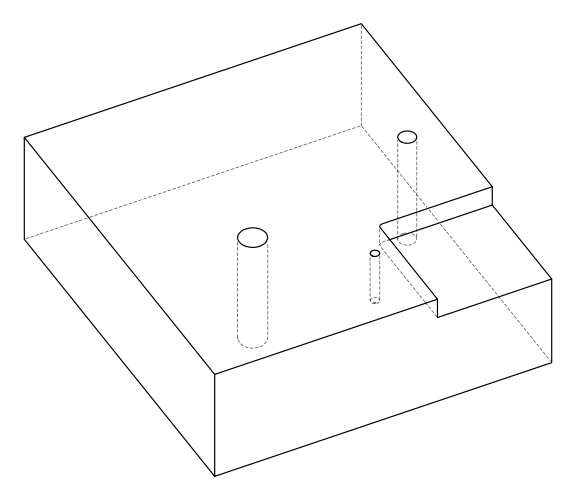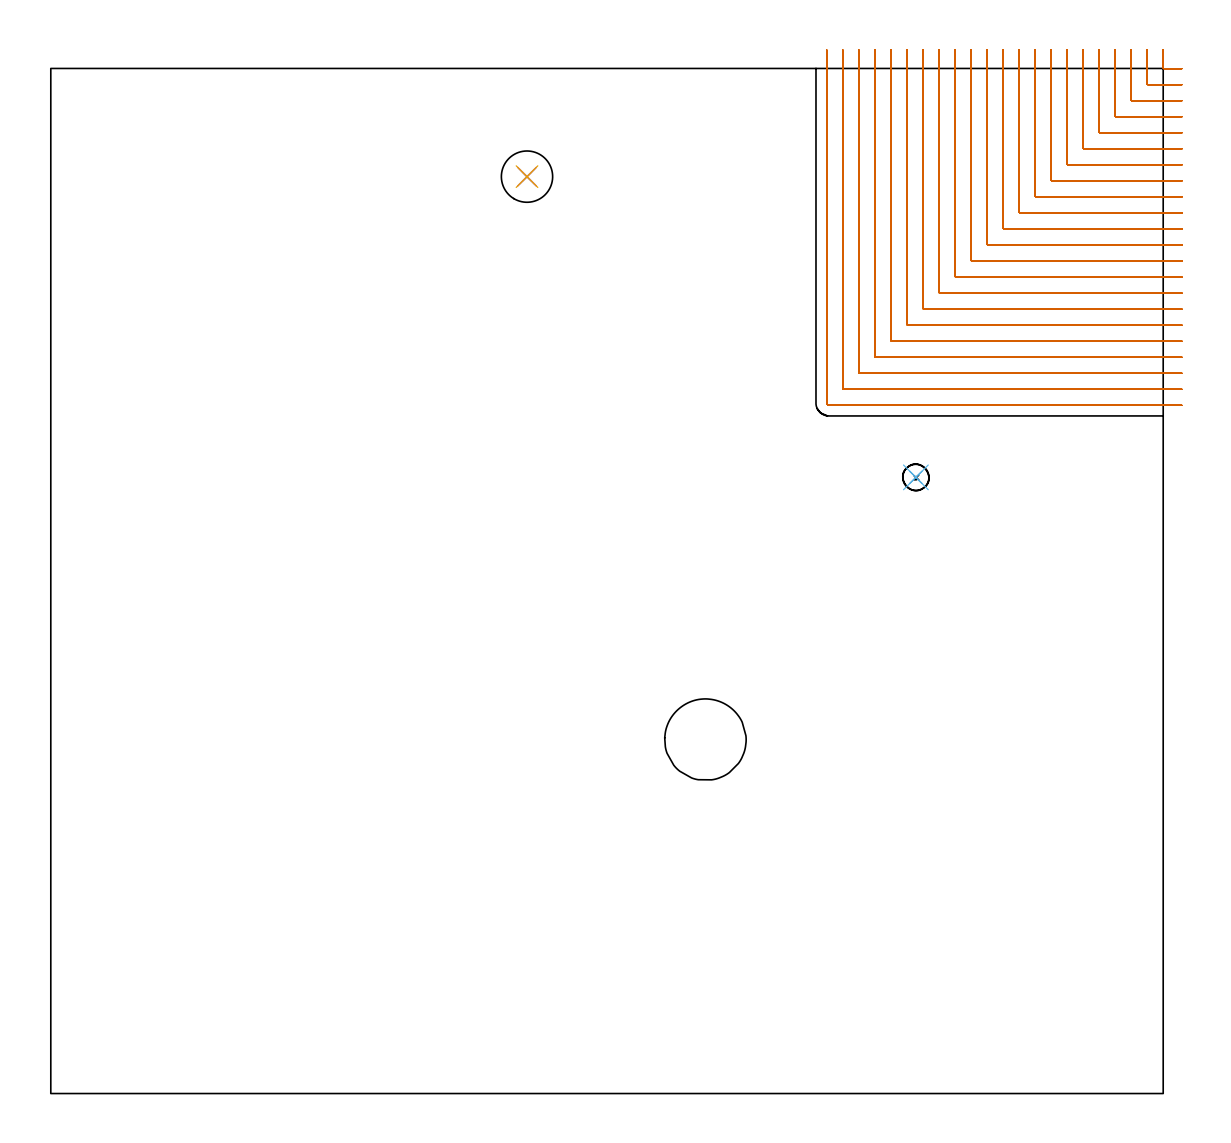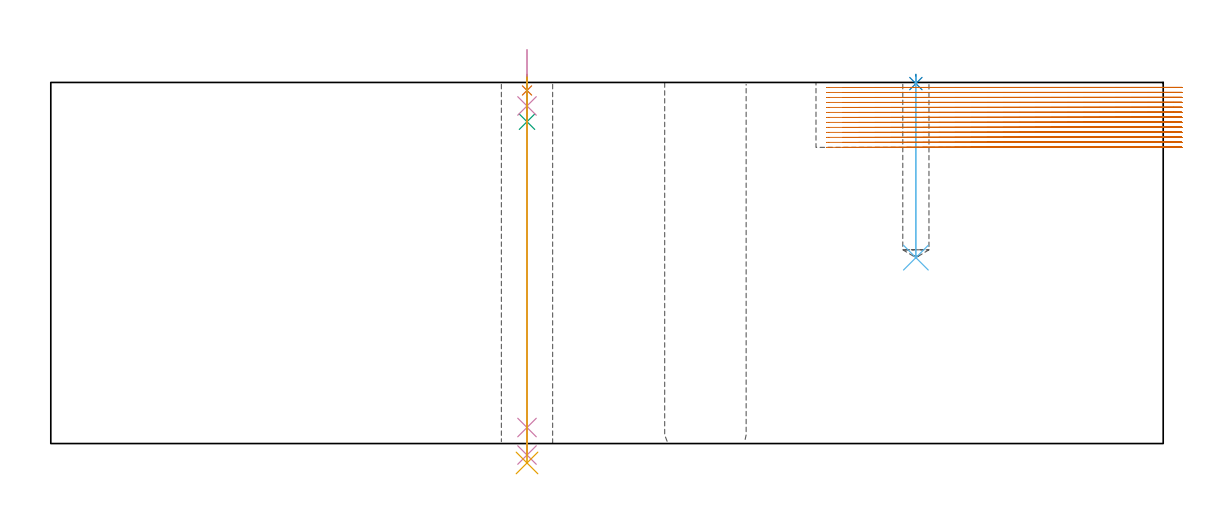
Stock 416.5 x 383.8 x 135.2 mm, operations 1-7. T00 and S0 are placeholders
(PLAN: 8 operations, 6 tool changes, 95.5 min)
(1 SPOT_DRILL | STEP1HOLE_1 | NXT0321_9005460120000 | 0.05 min | 183 mm3)
(2 SPOT_DRILL_1 | STEP1POCKET | NXT0321_9005460120000 | 0.03 min | 1 mm3)
(3 DRILL_BLIND_HOLE_INTO_CENTER | STEP1HOLE_1 | UGT0301_212 | 0.07 min | 815 mm3)
(4 GUN_DRILL_THROUGH_HOLE | STEP1HOLE_1 | UGT0307_009 | 0.73 min | 14240 mm3)
(5 DRILL_TO_ENLARGE_THROUGH_HOLE | STEP1HOLE_1 | UGT0301_259 | 0.58 min | 23847 mm3)
(6 DRILL_BLIND_HOLE_INTO_CENTER_1 | STEP1POCKET | UGT0301_212 | 0.27 min | 4773 mm3)
(7 MILL_CORNER_NOTCH_RECTANGULAR | CORNER_NOTCH_RECTANGULAR | NXT0201_009 | Follow Part, ap 2, ae 75% | 87.66 min | 410875 mm3)
(8 MILL_THROUGH_HOLE_FROM_SOLID_MATERIAL | STEP1HOLE | NXT0201_007 | Circular | 6.12 min | 98397 mm3)
(TOOL NXT0321_9005460120000 | NC Spot Drill, 142deg, 12mm, Carbide, Uncoated | D12 PA142 FL30 Z2)
(TOOL UGT0301_212 | Twist Drill 9.8 mm | D9.8 PA118 FL83 Z2)
(TOOL UGT0307_009 | Gun Drill 12 mm | D12 PA130 FL24 Z1)
(TOOL UGT0301_259 | Twist Drill 19.2 mm | D19.2 PA118 FL140 Z2)
(TOOL NXT0201_009 | ENDMILL 8mm [2P460-0800-NA 1630] | D8 FL26 Z6)
(TOOL NXT0201_007 | ENDMILL 25mm [R216.25-25050GCK54P 1620] | D25 R3 FL54 Z5)
(OP 1 SPOT_DRILL)
G17 G21 G94 G90
T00 M6
G54
G17 G0 G90 X178.3 Y343.3 S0 M3
G43 Z145.2 H0
G94 G81 G98 Z132.2 F250. R138.2
G80
M5
M2
(OP 2 SPOT_DRILL_1)
G17 G21 G94 G90
T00 M6
G54
G17 G0 G90 X323.9 Y230.7 S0 M3
G43 Z145.2 H0
G94 G81 G98 Z134.778 F250. R138.2
G80
M5
M2
(OP 3 DRILL_BLIND_HOLE_INTO_CENTER)
G17 G21 G94 G90
T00 M6
G54
G17 G0 G90 X178.3 Y343.3 S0 M3
G43 Z145.2 H0
G94 G81 G98 Z120.5 F250. R137.2
G80
M5
M2
(OP 4 GUN_DRILL_THROUGH_HOLE)
G17 G21 G94 G90
T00 M6
G54
G17 G0 G90 X178.3 Y343.3 M8
G43 Z147.44 H0
S716 M3
G94 G1 Z126.402 F125. M26
G4 X.084
Z6. F250.
G4 X.084
Z-4.298 F125.
G4 X.084
M5
M9
G0 Z147.44
M2
(OP 5 DRILL_TO_ENLARGE_THROUGH_HOLE)
G17 G21 G94 G90
T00 M6
G54
G17 G0 G90 X178.3 Y343.3 S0 M3
G43 Z145.2 H0
G94 G73 G98 Z-7.268 F250. Q17.809 R137.2
G80
M5
M2
(OP 6 DRILL_BLIND_HOLE_INTO_CENTER_1)
G17 G21 G94 G90
T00 M6
G54
G17 G0 G90 X323.9 Y230.7 S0 M3
G43 Z145.2 H0
G94 G81 G98 Z69.6 F250. R137.2
G80
M5
M2
(OP 7 MILL_CORNER_NOTCH_RECTANGULAR)
G17 G21 G94 G90
T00 M6
G54
G17 G0 G90 X416.5 Y390.8 S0 M3
G43 Z145.2 H1
Z133.331
G94 G1 Y387.8 F250.
Y384.092 F500.
G3 X416.892 Y383.7 R0.4
G1 X420.5
X423.5 F250.
G0 Z145.2
X410.5 Y390.8
Z133.331
G1 Y387.8
Y378.093 F500.
G3 X410.893 Y377.7 R0.4
G1 X420.5
X423.5 F250.
G0 Z145.2
X404.5 Y390.8
Z133.331
G1 Y387.8
Y372.093 F500.
G3 X404.893 Y371.7 R0.4
G1 X420.5
X423.5 F250.
G0 Z145.2
X398.5 Y390.8
Z133.331
G1 Y387.8
Y366.093 F500.
G3 X398.893 Y365.7 R0.4
G1 X420.5
X423.5 F250.
G0 Z145.2
X392.5 Y390.8
Z133.331
G1 Y387.8
Y360.093 F500.
G3 X392.893 Y359.7 R0.4
G1 X420.5
X423.5 F250.
G0 Z145.2
X386.5 Y390.8
Z133.331
G1 Y387.8
Y354.094 F500.
G3 X386.894 Y353.7 R0.4
G1 X420.5
X423.5 F250.
G0 Z145.2
X380.5 Y390.8
Z133.331
G1 Y387.8
Y348.094 F500.
G3 X380.894 Y347.7 R0.4
G1 X420.5
X423.5 F250.
G0 Z145.2
X374.5 Y390.8
Z133.331
G1 Y387.8
Y342.094 F500.
G3 X374.894 Y341.7 R0.4
G1 X420.5
X423.5 F250.
G0 Z145.2
X368.5 Y390.8
Z133.331
G1 Y387.8
Y336.094 F500.
G3 X368.894 Y335.7 R0.4
G1 X420.5
X423.5 F250.
G0 Z145.2
X362.5 Y390.8
Z133.331
G1 Y387.8
Y330.095 F500.
G3 X362.895 Y329.7 R0.4
G1 X420.5
X423.5 F250.
G0 Z145.2
X356.5 Y390.8
Z133.331
G1 Y387.8
Y324.095 F500.
G3 X356.895 Y323.7 R0.4
G1 X420.5
X423.5 F250.
G0 Z145.2
X350.5 Y390.8
Z133.331
G1 Y387.8
Y318.095 F500.
G3 X350.895 Y317.7 R0.4
G1 X420.5
X423.5 F250.
G0 Z145.2
X344.5 Y390.8
Z133.331
G1 Y387.8
Y312.095 F500.
G3 X344.895 Y311.7 R0.4
G1 X420.5
X423.5 F250.
G0 Z145.2
X338.5 Y390.8
Z133.331
G1 Y387.8
Y306.095 F500.
G3 X338.895 Y305.7 R0.4
G1 X420.5
X423.5 F250.
G0 Z145.2
X332.5 Y390.8
Z133.331
G1 Y387.8
Y300.096 F500.
G3 X332.896 Y299.7 R0.4
G1 X420.5
X423.5 F250.
G0 Z145.2
X326.5 Y390.8
Z133.331
G1 Y387.8
Y294.096 F500.
G3 X326.896 Y293.7 R0.4
G1 X420.5
X423.5 F250.
G0 Z145.2
X320.5 Y390.8
Z133.331
G1 Y387.8
Y288.096 F500.
G3 X320.896 Y287.7 R0.4
G1 X420.5
X423.5 F250.
G0 Z145.2
X314.5 Y390.8
Z133.331
G1 Y387.8
Y282.096 F500.
G3 X314.896 Y281.7 R0.4
G1 X420.5
X423.5 F250.
G0 Z145.2
X308.5 Y390.8
Z133.331
G1 Y387.8
Y276.097 F500.
G3 X308.897 Y275.7 R0.4
G1 X420.5
X423.5 F250.
G0 Z145.2
X302.5 Y390.8
Z133.331
G1 Y387.8
Y270.097 F500.
G3 X302.897 Y269.7 R0.4
G1 X420.5
X423.5 F250.
G0 Z145.2
X296.5 Y390.8
Z133.331
G1 Y387.8
Y264.097 F500.
G3 X296.897 Y263.7 R0.4
G1 X420.5
X423.5 F250.
G0 Z145.2
X290.5 Y390.8
Z133.331
G1 Y387.8
Y258.5 F500.
G3 X291.3 Y257.7 R0.8
G1 X420.5
X423.5 F250.
G0 Z145.2
X416.5 Y390.8
Z131.461
G1 Y387.8
Y384.092 F500.
G3 X416.892 Y383.7 R0.4
G1 X420.5
X423.5 F250.
G0 Z145.2
X410.5 Y390.8
Z131.461
G1 Y387.8
Y378.093 F500.
G3 X410.893 Y377.7 R0.4
G1 X420.5
X423.5 F250.
G0 Z145.2
X404.5 Y390.8
Z131.461
G1 Y387.8
Y372.093 F500.
G3 X404.893 Y371.7 R0.4
G1 X420.5
X423.5 F250.
G0 Z145.2
X398.5 Y390.8
Z131.461
G1 Y387.8
Y366.093 F500.
G3 X398.893 Y365.7 R0.4
G1 X420.5
X423.5 F250.
G0 Z145.2
X392.5 Y390.8
Z131.461
G1 Y387.8
Y360.093 F500.
G3 X392.893 Y359.7 R0.4
G1 X420.5
X423.5 F250.
G0 Z145.2
X386.5 Y390.8
Z131.461
G1 Y387.8
Y354.094 F500.
G3 X386.894 Y353.7 R0.4
G1 X420.5
X423.5 F250.
G0 Z145.2
X380.5 Y390.8
Z131.461
G1 Y387.8
Y348.094 F500.
G3 X380.894 Y347.7 R0.4
G1 X420.5
X423.5 F250.
G0 Z145.2
X374.5 Y390.8
Z131.461
G1 Y387.8
Y342.094 F500.
G3 X374.894 Y341.7 R0.4
G1 X420.5
X423.5 F250.
G0 Z145.2
X368.5 Y390.8
Z131.461
G1 Y387.8
Y336.094 F500.
G3 X368.894 Y335.7 R0.4
G1 X420.5
X423.5 F250.
G0 Z145.2
X362.5 Y390.8
Z131.461
G1 Y387.8
Y330.095 F500.
G3 X362.895 Y329.7 R0.4
G1 X420.5
X423.5 F250.
G0 Z145.2
X356.5 Y390.8
Z131.461
G1 Y387.8
Y324.095 F500.
G3 X356.895 Y323.7 R0.4
G1 X420.5
X423.5 F250.
G0 Z145.2
X350.5 Y390.8
Z131.461
G1 Y387.8
Y318.095 F500.
G3 X350.895 Y317.7 R0.4
G1 X420.5
X423.5 F250.
G0 Z145.2
X344.5 Y390.8
Z131.461
G1 Y387.8
Y312.095 F500.
G3 X344.895 Y311.7 R0.4
G1 X420.5
X423.5 F250.
G0 Z145.2
X338.5 Y390.8
Z131.461
G1 Y387.8
Y306.095 F500.
G3 X338.895 Y305.7 R0.4
G1 X420.5
X423.5 F250.
G0 Z145.2
X332.5 Y390.8
Z131.461
G1 Y387.8
Y300.096 F500.
G3 X332.896 Y299.7 R0.4
G1 X420.5
X423.5 F250.
G0 Z145.2
X326.5 Y390.8
Z131.461
G1 Y387.8
Y294.096 F500.
G3 X326.896 Y293.7 R0.4
G1 X420.5
X423.5 F250.
G0 Z145.2
X320.5 Y390.8
Z131.461
G1 Y387.8
Y288.096 F500.
G3 X320.896 Y287.7 R0.4
G1 X420.5
X423.5 F250.
G0 Z145.2
X314.5 Y390.8
Z131.461
G1 Y387.8
Y282.096 F500.
G3 X314.896 Y281.7 R0.4
G1 X420.5
X423.5 F250.
G0 Z145.2
X308.5 Y390.8
Z131.461
G1 Y387.8
Y276.097 F500.
G3 X308.897 Y275.7 R0.4
G1 X420.5
X423.5 F250.
G0 Z145.2
X302.5 Y390.8
Z131.461
G1 Y387.8
Y270.097 F500.
G3 X302.897 Y269.7 R0.4
G1 X420.5
X423.5 F250.
G0 Z145.2
X296.5 Y390.8
Z131.461
G1 Y387.8
Y264.097 F500.
G3 X296.897 Y263.7 R0.4
G1 X420.5
X423.5 F250.
G0 Z145.2
X290.5 Y390.8
Z131.461
G1 Y387.8
Y258.5 F500.
G3 X291.3 Y257.7 R0.8
G1 X420.5
X423.5 F250.
G0 Z145.2
X416.5 Y390.8
Z129.592
G1 Y387.8
Y384.092 F500.
G3 X416.892 Y383.7 R0.4
G1 X420.5
X423.5 F250.
G0 Z145.2
X410.5 Y390.8
Z129.592
G1 Y387.8
Y378.093 F500.
G3 X410.893 Y377.7 R0.4
G1 X420.5
X423.5 F250.
G0 Z145.2
X404.5 Y390.8
Z129.592
G1 Y387.8
Y372.093 F500.
G3 X404.893 Y371.7 R0.4
G1 X420.5
X423.5 F250.
G0 Z145.2
X398.5 Y390.8
Z129.592
G1 Y387.8
Y366.093 F500.
G3 X398.893 Y365.7 R0.4
G1 X420.5
X423.5 F250.
G0 Z145.2
X392.5 Y390.8
Z129.592
G1 Y387.8
Y360.093 F500.
G3 X392.893 Y359.7 R0.4
G1 X420.5
X423.5 F250.
G0 Z145.2
X386.5 Y390.8
Z129.592
G1 Y387.8
Y354.094 F500.
G3 X386.894 Y353.7 R0.4
G1 X420.5
X423.5 F250.
G0 Z145.2
X380.5 Y390.8
Z129.592
G1 Y387.8
Y348.094 F500.
G3 X380.894 Y347.7 R0.4
G1 X420.5
X423.5 F250.
G0 Z145.2
X374.5 Y390.8
Z129.592
G1 Y387.8
Y342.094 F500.
G3 X374.894 Y341.7 R0.4
G1 X420.5
X423.5 F250.
G0 Z145.2
X368.5 Y390.8
Z129.592
G1 Y387.8
Y336.094 F500.
G3 X368.894 Y335.7 R0.4
G1 X420.5
X423.5 F250.
G0 Z145.2
X362.5 Y390.8
Z129.592
G1 Y387.8
Y330.095 F500.
G3 X362.895 Y329.7 R0.4
G1 X420.5
X423.5 F250.
G0 Z145.2
X356.5 Y390.8
Z129.592
G1 Y387.8
Y324.095 F500.
G3 X356.895 Y323.7 R0.4
G1 X420.5
X423.5 F250.
G0 Z145.2
X350.5 Y390.8
Z129.592
G1 Y387.8
Y318.095 F500.
G3 X350.895 Y317.7 R0.4
G1 X420.5
X423.5 F250.
G0 Z145.2
X344.5 Y390.8
Z129.592
G1 Y387.8
Y312.095 F500.
G3 X344.895 Y311.7 R0.4
G1 X420.5
X423.5 F250.
G0 Z145.2
X338.5 Y390.8
Z129.592
G1 Y387.8
Y306.095 F500.
G3 X338.895 Y305.7 R0.4
G1 X420.5
X423.5 F250.
G0 Z145.2
X332.5 Y390.8
Z129.592
G1 Y387.8
Y300.096 F500.
G3 X332.896 Y299.7 R0.4
G1 X420.5
X423.5 F250.
G0 Z145.2
X326.5 Y390.8
Z129.592
G1 Y387.8
Y294.096 F500.
G3 X326.896 Y293.7 R0.4
G1 X420.5
X423.5 F250.
G0 Z145.2
X320.5 Y390.8
Z129.592
G1 Y387.8
Y288.096 F500.
G3 X320.896 Y287.7 R0.4
G1 X420.5
X423.5 F250.
G0 Z145.2
X314.5 Y390.8
Z129.592
G1 Y387.8
Y282.096 F500.
G3 X314.896 Y281.7 R0.4
G1 X420.5
X423.5 F250.
G0 Z145.2
X308.5 Y390.8
Z129.592
G1 Y387.8
Y276.097 F500.
G3 X308.897 Y275.7 R0.4
G1 X420.5
X423.5 F250.
G0 Z145.2
X302.5 Y390.8
Z129.592
G1 Y387.8
Y270.097 F500.
G3 X302.897 Y269.7 R0.4
G1 X420.5
X423.5 F250.
G0 Z145.2
X296.5 Y390.8
Z129.592
G1 Y387.8
Y264.097 F500.
G3 X296.897 Y263.7 R0.4
G1 X420.5
X423.5 F250.
G0 Z145.2
X290.5 Y390.8
Z129.592
G1 Y387.8
Y258.5 F500.
G3 X291.3 Y257.7 R0.8
G1 X420.5
X423.5 F250.
G0 Z145.2
X416.5 Y390.8
Z127.723
G1 Y387.8
Y384.092 F500.
G3 X416.892 Y383.7 R0.4
G1 X420.5
X423.5 F250.
G0 Z145.2
X410.5 Y390.8
Z127.723
G1 Y387.8
Y378.093 F500.
G3 X410.893 Y377.7 R0.4
G1 X420.5
X423.5 F250.
G0 Z145.2
X404.5 Y390.8
Z127.723
G1 Y387.8
Y372.093 F500.
G3 X404.893 Y371.7 R0.4
G1 X420.5
X423.5 F250.
G0 Z145.2
X398.5 Y390.8
Z127.723
G1 Y387.8
Y366.093 F500.
G3 X398.893 Y365.7 R0.4
G1 X420.5
X423.5 F250.
G0 Z145.2
X392.5 Y390.8
Z127.723
G1 Y387.8
Y360.093 F500.
G3 X392.893 Y359.7 R0.4
G1 X420.5
X423.5 F250.
G0 Z145.2
X386.5 Y390.8
Z127.723
G1 Y387.8
Y354.094 F500.
G3 X386.894 Y353.7 R0.4
G1 X420.5
X423.5 F250.
G0 Z145.2
X380.5 Y390.8
Z127.723
G1 Y387.8
Y348.094 F500.
G3 X380.894 Y347.7 R0.4
G1 X420.5
X423.5 F250.
G0 Z145.2
X374.5 Y390.8
Z127.723
G1 Y387.8
Y342.094 F500.
G3 X374.894 Y341.7 R0.4
G1 X420.5
X423.5 F250.
G0 Z145.2
X368.5 Y390.8
Z127.723
G1 Y387.8
Y336.094 F500.
G3 X368.894 Y335.7 R0.4
G1 X420.5
X423.5 F250.
G0 Z145.2
X362.5 Y390.8
Z127.723
G1 Y387.8
Y330.095 F500.
G3 X362.895 Y329.7 R0.4
G1 X420.5
X423.5 F250.
G0 Z145.2
X356.5 Y390.8
Z127.723
G1 Y387.8
Y324.095 F500.
G3 X356.895 Y323.7 R0.4
G1 X420.5
X423.5 F250.
G0 Z145.2
X350.5 Y390.8
Z127.723
G1 Y387.8
Y318.095 F500.
G3 X350.895 Y317.7 R0.4
G1 X420.5
X423.5 F250.
G0 Z145.2
X344.5 Y390.8
Z127.723
G1 Y387.8
Y312.095 F500.
G3 X344.895 Y311.7 R0.4
G1 X420.5
X423.5 F250.
G0 Z145.2
X338.5 Y390.8
Z127.723
G1 Y387.8
Y306.095 F500.
G3 X338.895 Y305.7 R0.4
G1 X420.5
X423.5 F250.
G0 Z145.2
X332.5 Y390.8
Z127.723
G1 Y387.8
Y300.096 F500.
G3 X332.896 Y299.7 R0.4
G1 X420.5
X423.5 F250.
G0 Z145.2
X326.5 Y390.8
Z127.723
G1 Y387.8
Y294.096 F500.
G3 X326.896 Y293.7 R0.4
G1 X420.5
X423.5 F250.
G0 Z145.2
X320.5 Y390.8
Z127.723
G1 Y387.8
Y288.096 F500.
G3 X320.896 Y287.7 R0.4
G1 X420.5
X423.5 F250.
G0 Z145.2
X314.5 Y390.8
Z127.723
G1 Y387.8
Y282.096 F500.
G3 X314.896 Y281.7 R0.4
G1 X420.5
X423.5 F250.
G0 Z145.2
X308.5 Y390.8
Z127.723
G1 Y387.8
Y276.097 F500.
G3 X308.897 Y275.7 R0.4
G1 X420.5
X423.5 F250.
G0 Z145.2
X302.5 Y390.8
Z127.723
G1 Y387.8
Y270.097 F500.
G3 X302.897 Y269.7 R0.4
G1 X420.5
X423.5 F250.
G0 Z145.2
X296.5 Y390.8
Z127.723
G1 Y387.8
Y264.097 F500.
G3 X296.897 Y263.7 R0.4
G1 X420.5
X423.5 F250.
G0 Z145.2
X290.5 Y390.8
Z127.723
G1 Y387.8
Y258.5 F500.
G3 X291.3 Y257.7 R0.8
G1 X420.5
X423.5 F250.
G0 Z145.2
X416.5 Y390.8
Z125.854
G1 Y387.8
Y384.092 F500.
G3 X416.892 Y383.7 R0.4
G1 X420.5
X423.5 F250.
G0 Z145.2
X410.5 Y390.8
Z125.854
G1 Y387.8
Y378.093 F500.
G3 X410.893 Y377.7 R0.4
G1 X420.5
X423.5 F250.
G0 Z145.2
X404.5 Y390.8
Z125.854
G1 Y387.8
Y372.093 F500.
G3 X404.893 Y371.7 R0.4
G1 X420.5
X423.5 F250.
G0 Z145.2
X398.5 Y390.8
Z125.854
G1 Y387.8
Y366.093 F500.
G3 X398.893 Y365.7 R0.4
G1 X420.5
X423.5 F250.
G0 Z145.2
X392.5 Y390.8
Z125.854
G1 Y387.8
Y360.093 F500.
G3 X392.893 Y359.7 R0.4
G1 X420.5
X423.5 F250.
G0 Z145.2
X386.5 Y390.8
Z125.854
G1 Y387.8
Y354.094 F500.
G3 X386.894 Y353.7 R0.4
G1 X420.5
X423.5 F250.
G0 Z145.2
X380.5 Y390.8
Z125.854
G1 Y387.8
Y348.094 F500.
G3 X380.894 Y347.7 R0.4
G1 X420.5
X423.5 F250.
G0 Z145.2
X374.5 Y390.8
Z125.854
G1 Y387.8
Y342.094 F500.
G3 X374.894 Y341.7 R0.4
G1 X420.5
X423.5 F250.
G0 Z145.2
X368.5 Y390.8
Z125.854
G1 Y387.8
Y336.094 F500.
G3 X368.894 Y335.7 R0.4
G1 X420.5
X423.5 F250.
G0 Z145.2
X362.5 Y390.8
Z125.854
G1 Y387.8
Y330.095 F500.
G3 X362.895 Y329.7 R0.4
G1 X420.5
X423.5 F250.
G0 Z145.2
X356.5 Y390.8
Z125.854
G1 Y387.8
Y324.095 F500.
G3 X356.895 Y323.7 R0.4
G1 X420.5
X423.5 F250.
G0 Z145.2
X350.5 Y390.8
Z125.854
G1 Y387.8
Y318.095 F500.
G3 X350.895 Y317.7 R0.4
G1 X420.5
X423.5 F250.
G0 Z145.2
X344.5 Y390.8
Z125.854
G1 Y387.8
Y312.095 F500.
G3 X344.895 Y311.7 R0.4
G1 X420.5
X423.5 F250.
G0 Z145.2
X338.5 Y390.8
Z125.854
G1 Y387.8
Y306.095 F500.
G3 X338.895 Y305.7 R0.4
G1 X420.5
X423.5 F250.
G0 Z145.2
X332.5 Y390.8
Z125.854
G1 Y387.8
Y300.096 F500.
G3 X332.896 Y299.7 R0.4
G1 X420.5
X423.5 F250.
G0 Z145.2
X326.5 Y390.8
Z125.854
G1 Y387.8
Y294.096 F500.
G3 X326.896 Y293.7 R0.4
G1 X420.5
X423.5 F250.
G0 Z145.2
X320.5 Y390.8
Z125.854
G1 Y387.8
Y288.096 F500.
G3 X320.896 Y287.7 R0.4
G1 X420.5
X423.5 F250.
G0 Z145.2
X314.5 Y390.8
Z125.854
G1 Y387.8
Y282.096 F500.
G3 X314.896 Y281.7 R0.4
G1 X420.5
X423.5 F250.
G0 Z145.2
X308.5 Y390.8
Z125.854
G1 Y387.8
Y276.097 F500.
G3 X308.897 Y275.7 R0.4
G1 X420.5
X423.5 F250.
G0 Z145.2
X302.5 Y390.8
Z125.854
G1 Y387.8
Y270.097 F500.
G3 X302.897 Y269.7 R0.4
G1 X420.5
X423.5 F250.
G0 Z145.2
X296.5 Y390.8
Z125.854
G1 Y387.8
Y264.097 F500.
G3 X296.897 Y263.7 R0.4
G1 X420.5
X423.5 F250.
G0 Z145.2
X290.5 Y390.8
Z125.854
G1 Y387.8
Y258.5 F500.
G3 X291.3 Y257.7 R0.8
G1 X420.5
X423.5 F250.
G0 Z145.2
X416.5 Y390.8
Z123.985
G1 Y387.8
Y384.092 F500.
G3 X416.892 Y383.7 R0.4
G1 X420.5
X423.5 F250.
G0 Z145.2
X410.5 Y390.8
Z123.985
G1 Y387.8
Y378.093 F500.
G3 X410.893 Y377.7 R0.4
G1 X420.5
X423.5 F250.
G0 Z145.2
X404.5 Y390.8
Z123.985
G1 Y387.8
Y372.093 F500.
G3 X404.893 Y371.7 R0.4
G1 X420.5
X423.5 F250.
G0 Z145.2
X398.5 Y390.8
Z123.985
G1 Y387.8
Y366.093 F500.
G3 X398.893 Y365.7 R0.4
G1 X420.5
X423.5 F250.
G0 Z145.2
X392.5 Y390.8
Z123.985
G1 Y387.8
Y360.093 F500.
G3 X392.893 Y359.7 R0.4
G1 X420.5
X423.5 F250.
G0 Z145.2
X386.5 Y390.8
Z123.985
G1 Y387.8
Y354.094 F500.
G3 X386.894 Y353.7 R0.4
G1 X420.5
X423.5 F250.
G0 Z145.2
X380.5 Y390.8
Z123.985
G1 Y387.8
Y348.094 F500.
G3 X380.894 Y347.7 R0.4
G1 X420.5
X423.5 F250.
G0 Z145.2
X374.5 Y390.8
Z123.985
G1 Y387.8
Y342.094 F500.
G3 X374.894 Y341.7 R0.4
G1 X420.5
X423.5 F250.
G0 Z145.2
X368.5 Y390.8
Z123.985
G1 Y387.8
Y336.094 F500.
G3 X368.894 Y335.7 R0.4
G1 X420.5
X423.5 F250.
G0 Z145.2
X362.5 Y390.8
Z123.985
G1 Y387.8
Y330.095 F500.
G3 X362.895 Y329.7 R0.4
G1 X420.5
X423.5 F250.
G0 Z145.2
X356.5 Y390.8
Z123.985
G1 Y387.8
Y324.095 F500.
G3 X356.895 Y323.7 R0.4
G1 X420.5
X423.5 F250.
G0 Z145.2
X350.5 Y390.8
Z123.985
G1 Y387.8
Y318.095 F500.
G3 X350.895 Y317.7 R0.4
G1 X420.5
X423.5 F250.
G0 Z145.2
X344.5 Y390.8
Z123.985
G1 Y387.8
Y312.095 F500.
G3 X344.895 Y311.7 R0.4
G1 X420.5
X423.5 F250.
G0 Z145.2
X338.5 Y390.8
Z123.985
G1 Y387.8
Y306.095 F500.
G3 X338.895 Y305.7 R0.4
G1 X420.5
X423.5 F250.
G0 Z145.2
X332.5 Y390.8
Z123.985
G1 Y387.8
Y300.096 F500.
G3 X332.896 Y299.7 R0.4
G1 X420.5
X423.5 F250.
G0 Z145.2
X326.5 Y390.8
Z123.985
G1 Y387.8
Y294.096 F500.
G3 X326.896 Y293.7 R0.4
G1 X420.5
X423.5 F250.
G0 Z145.2
X320.5 Y390.8
Z123.985
G1 Y387.8
Y288.096 F500.
G3 X320.896 Y287.7 R0.4
G1 X420.5
X423.5 F250.
G0 Z145.2
X314.5 Y390.8
Z123.985
G1 Y387.8
Y282.096 F500.
G3 X314.896 Y281.7 R0.4
G1 X420.5
X423.5 F250.
G0 Z145.2
X308.5 Y390.8
Z123.985
G1 Y387.8
Y276.097 F500.
G3 X308.897 Y275.7 R0.4
G1 X420.5
X423.5 F250.
G0 Z145.2
X302.5 Y390.8
Z123.985
G1 Y387.8
Y270.097 F500.
G3 X302.897 Y269.7 R0.4
G1 X420.5
X423.5 F250.
G0 Z145.2
X296.5 Y390.8
Z123.985
G1 Y387.8
Y264.097 F500.
G3 X296.897 Y263.7 R0.4
G1 X420.5
X423.5 F250.
G0 Z145.2
X290.5 Y390.8
Z123.985
G1 Y387.8
Y258.5 F500.
G3 X291.3 Y257.7 R0.8
G1 X420.5
X423.5 F250.
G0 Z145.2
X416.5 Y390.8
Z122.115
G1 Y387.8
Y384.092 F500.
G3 X416.892 Y383.7 R0.4
G1 X420.5
X423.5 F250.
G0 Z145.2
X410.5 Y390.8
Z122.115
G1 Y387.8
Y378.093 F500.
G3 X410.893 Y377.7 R0.4
G1 X420.5
X423.5 F250.
G0 Z145.2
X404.5 Y390.8
Z122.115
G1 Y387.8
Y372.093 F500.
G3 X404.893 Y371.7 R0.4
G1 X420.5
X423.5 F250.
G0 Z145.2
X398.5 Y390.8
Z122.115
G1 Y387.8
Y366.093 F500.
G3 X398.893 Y365.7 R0.4
G1 X420.5
X423.5 F250.
G0 Z145.2
X392.5 Y390.8
Z122.115
G1 Y387.8
Y360.093 F500.
G3 X392.893 Y359.7 R0.4
G1 X420.5
X423.5 F250.
G0 Z145.2
X386.5 Y390.8
Z122.115
G1 Y387.8
Y354.094 F500.
G3 X386.894 Y353.7 R0.4
G1 X420.5
X423.5 F250.
G0 Z145.2
X380.5 Y390.8
Z122.115
G1 Y387.8
Y348.094 F500.
G3 X380.894 Y347.7 R0.4
G1 X420.5
X423.5 F250.
G0 Z145.2
X374.5 Y390.8
Z122.115
G1 Y387.8
Y342.094 F500.
G3 X374.894 Y341.7 R0.4
G1 X420.5
X423.5 F250.
G0 Z145.2
X368.5 Y390.8
Z122.115
G1 Y387.8
Y336.094 F500.
G3 X368.894 Y335.7 R0.4
G1 X420.5
X423.5 F250.
G0 Z145.2
X362.5 Y390.8
Z122.115
G1 Y387.8
Y330.095 F500.
G3 X362.895 Y329.7 R0.4
G1 X420.5
X423.5 F250.
G0 Z145.2
X356.5 Y390.8
Z122.115
G1 Y387.8
Y324.095 F500.
G3 X356.895 Y323.7 R0.4
G1 X420.5
X423.5 F250.
G0 Z145.2
X350.5 Y390.8
Z122.115
G1 Y387.8
Y318.095 F500.
G3 X350.895 Y317.7 R0.4
G1 X420.5
X423.5 F250.
G0 Z145.2
X344.5 Y390.8
Z122.115
G1 Y387.8
Y312.095 F500.
G3 X344.895 Y311.7 R0.4
G1 X420.5
X423.5 F250.
G0 Z145.2
X338.5 Y390.8
Z122.115
G1 Y387.8
Y306.095 F500.
G3 X338.895 Y305.7 R0.4
G1 X420.5
X423.5 F250.
G0 Z145.2
X332.5 Y390.8
Z122.115
G1 Y387.8
Y300.096 F500.
G3 X332.896 Y299.7 R0.4
G1 X420.5
X423.5 F250.
G0 Z145.2
X326.5 Y390.8
Z122.115
G1 Y387.8
Y294.096 F500.
G3 X326.896 Y293.7 R0.4
G1 X420.5
X423.5 F250.
G0 Z145.2
X320.5 Y390.8
Z122.115
G1 Y387.8
Y288.096 F500.
G3 X320.896 Y287.7 R0.4
G1 X420.5
X423.5 F250.
G0 Z145.2
X314.5 Y390.8
Z122.115
G1 Y387.8
Y282.096 F500.
G3 X314.896 Y281.7 R0.4
G1 X420.5
X423.5 F250.
G0 Z145.2
X308.5 Y390.8
Z122.115
G1 Y387.8
Y276.097 F500.
G3 X308.897 Y275.7 R0.4
G1 X420.5
X423.5 F250.
G0 Z145.2
X302.5 Y390.8
Z122.115
G1 Y387.8
Y270.097 F500.
G3 X302.897 Y269.7 R0.4
G1 X420.5
X423.5 F250.
G0 Z145.2
X296.5 Y390.8
Z122.115
G1 Y387.8
Y264.097 F500.
G3 X296.897 Y263.7 R0.4
G1 X420.5
X423.5 F250.
G0 Z145.2
X290.5 Y390.8
Z122.115
G1 Y387.8
Y258.5 F500.
G3 X291.3 Y257.7 R0.8
G1 X420.5
X423.5 F250.
G0 Z145.2
X416.5 Y390.8
Z120.246
G1 Y387.8
Y384.092 F500.
G3 X416.892 Y383.7 R0.4
G1 X420.5
X423.5 F250.
G0 Z145.2
X410.5 Y390.8
Z120.246
G1 Y387.8
Y378.093 F500.
G3 X410.893 Y377.7 R0.4
G1 X420.5
X423.5 F250.
G0 Z145.2
X404.5 Y390.8
Z120.246
G1 Y387.8
Y372.093 F500.
G3 X404.893 Y371.7 R0.4
G1 X420.5
X423.5 F250.
G0 Z145.2
X398.5 Y390.8
Z120.246
G1 Y387.8
Y366.093 F500.
G3 X398.893 Y365.7 R0.4
G1 X420.5
X423.5 F250.
G0 Z145.2
X392.5 Y390.8
Z120.246
G1 Y387.8
Y360.093 F500.
G3 X392.893 Y359.7 R0.4
G1 X420.5
X423.5 F250.
G0 Z145.2
X386.5 Y390.8
Z120.246
G1 Y387.8
Y354.094 F500.
G3 X386.894 Y353.7 R0.4
G1 X420.5
X423.5 F250.
G0 Z145.2
X380.5 Y390.8
Z120.246
G1 Y387.8
Y348.094 F500.
G3 X380.894 Y347.7 R0.4
G1 X420.5
X423.5 F250.
G0 Z145.2
X374.5 Y390.8
Z120.246
G1 Y387.8
Y342.094 F500.
G3 X374.894 Y341.7 R0.4
G1 X420.5
X423.5 F250.
G0 Z145.2
X368.5 Y390.8
Z120.246
G1 Y387.8
Y336.094 F500.
G3 X368.894 Y335.7 R0.4
G1 X420.5
X423.5 F250.
G0 Z145.2
X362.5 Y390.8
Z120.246
G1 Y387.8
Y330.095 F500.
G3 X362.895 Y329.7 R0.4
G1 X420.5
X423.5 F250.
G0 Z145.2
X356.5 Y390.8
Z120.246
G1 Y387.8
Y324.095 F500.
G3 X356.895 Y323.7 R0.4
G1 X420.5
X423.5 F250.
G0 Z145.2
X350.5 Y390.8
Z120.246
G1 Y387.8
Y318.095 F500.
G3 X350.895 Y317.7 R0.4
G1 X420.5
X423.5 F250.
G0 Z145.2
X344.5 Y390.8
Z120.246
G1 Y387.8
Y312.095 F500.
G3 X344.895 Y311.7 R0.4
G1 X420.5
X423.5 F250.
G0 Z145.2
X338.5 Y390.8
Z120.246
G1 Y387.8
Y306.095 F500.
G3 X338.895 Y305.7 R0.4
G1 X420.5
X423.5 F250.
G0 Z145.2
X332.5 Y390.8
Z120.246
G1 Y387.8
Y300.096 F500.
G3 X332.896 Y299.7 R0.4
G1 X420.5
X423.5 F250.
G0 Z145.2
X326.5 Y390.8
Z120.246
G1 Y387.8
Y294.096 F500.
G3 X326.896 Y293.7 R0.4
G1 X420.5
X423.5 F250.
G0 Z145.2
X320.5 Y390.8
Z120.246
G1 Y387.8
Y288.096 F500.
G3 X320.896 Y287.7 R0.4
G1 X420.5
X423.5 F250.
G0 Z145.2
X314.5 Y390.8
Z120.246
G1 Y387.8
Y282.096 F500.
G3 X314.896 Y281.7 R0.4
G1 X420.5
X423.5 F250.
G0 Z145.2
X308.5 Y390.8
Z120.246
G1 Y387.8
Y276.097 F500.
G3 X308.897 Y275.7 R0.4
G1 X420.5
X423.5 F250.
G0 Z145.2
X302.5 Y390.8
Z120.246
G1 Y387.8
Y270.097 F500.
G3 X302.897 Y269.7 R0.4
G1 X420.5
X423.5 F250.
G0 Z145.2
X296.5 Y390.8
Z120.246
G1 Y387.8
Y264.097 F500.
G3 X296.897 Y263.7 R0.4
G1 X420.5
X423.5 F250.
G0 Z145.2
X290.5 Y390.8
Z120.246
G1 Y387.8
Y258.5 F500.
G3 X291.3 Y257.7 R0.8
G1 X420.5
X423.5 F250.
G0 Z145.2
X416.5 Y390.8
Z118.377
G1 Y387.8
Y384.092 F500.
G3 X416.892 Y383.7 R0.4
G1 X420.5
X423.5 F250.
G0 Z145.2
X410.5 Y390.8
Z118.377
G1 Y387.8
Y378.093 F500.
G3 X410.893 Y377.7 R0.4
G1 X420.5
X423.5 F250.
G0 Z145.2
X404.5 Y390.8
Z118.377
G1 Y387.8
Y372.093 F500.
G3 X404.893 Y371.7 R0.4
G1 X420.5
X423.5 F250.
G0 Z145.2
X398.5 Y390.8
Z118.377
G1 Y387.8
Y366.093 F500.
G3 X398.893 Y365.7 R0.4
G1 X420.5
X423.5 F250.
G0 Z145.2
X392.5 Y390.8
Z118.377
G1 Y387.8
Y360.093 F500.
G3 X392.893 Y359.7 R0.4
G1 X420.5
X423.5 F250.
G0 Z145.2
X386.5 Y390.8
Z118.377
G1 Y387.8
Y354.094 F500.
G3 X386.894 Y353.7 R0.4
G1 X420.5
X423.5 F250.
G0 Z145.2
X380.5 Y390.8
Z118.377
G1 Y387.8
Y348.094 F500.
G3 X380.894 Y347.7 R0.4
G1 X420.5
X423.5 F250.
G0 Z145.2
X374.5 Y390.8
Z118.377
G1 Y387.8
Y342.094 F500.
G3 X374.894 Y341.7 R0.4
G1 X420.5
X423.5 F250.
G0 Z145.2
X368.5 Y390.8
Z118.377
G1 Y387.8
Y336.094 F500.
G3 X368.894 Y335.7 R0.4
G1 X420.5
X423.5 F250.
G0 Z145.2
X362.5 Y390.8
Z118.377
G1 Y387.8
Y330.095 F500.
G3 X362.895 Y329.7 R0.4
G1 X420.5
X423.5 F250.
G0 Z145.2
X356.5 Y390.8
Z118.377
G1 Y387.8
Y324.095 F500.
G3 X356.895 Y323.7 R0.4
G1 X420.5
X423.5 F250.
G0 Z145.2
X350.5 Y390.8
Z118.377
G1 Y387.8
Y318.095 F500.
G3 X350.895 Y317.7 R0.4
G1 X420.5
X423.5 F250.
G0 Z145.2
X344.5 Y390.8
Z118.377
G1 Y387.8
Y312.095 F500.
G3 X344.895 Y311.7 R0.4
G1 X420.5
X423.5 F250.
G0 Z145.2
X338.5 Y390.8
Z118.377
G1 Y387.8
Y306.095 F500.
G3 X338.895 Y305.7 R0.4
G1 X420.5
X423.5 F250.
G0 Z145.2
X332.5 Y390.8
Z118.377
G1 Y387.8
Y300.096 F500.
G3 X332.896 Y299.7 R0.4
G1 X420.5
X423.5 F250.
G0 Z145.2
X326.5 Y390.8
Z118.377
G1 Y387.8
Y294.096 F500.
G3 X326.896 Y293.7 R0.4
G1 X420.5
X423.5 F250.
G0 Z145.2
X320.5 Y390.8
Z118.377
G1 Y387.8
Y288.096 F500.
G3 X320.896 Y287.7 R0.4
G1 X420.5
X423.5 F250.
G0 Z145.2
X314.5 Y390.8
Z118.377
G1 Y387.8
Y282.096 F500.
G3 X314.896 Y281.7 R0.4
G1 X420.5
X423.5 F250.
G0 Z145.2
X308.5 Y390.8
Z118.377
G1 Y387.8
Y276.097 F500.
G3 X308.897 Y275.7 R0.4
G1 X420.5
X423.5 F250.
G0 Z145.2
X302.5 Y390.8
Z118.377
G1 Y387.8
Y270.097 F500.
G3 X302.897 Y269.7 R0.4
G1 X420.5
X423.5 F250.
G0 Z145.2
X296.5 Y390.8
Z118.377
G1 Y387.8
Y264.097 F500.
G3 X296.897 Y263.7 R0.4
G1 X420.5
X423.5 F250.
G0 Z145.2
X290.5 Y390.8
Z118.377
G1 Y387.8
Y258.5 F500.
G3 X291.3 Y257.7 R0.8
G1 X420.5
X423.5 F250.
G0 Z145.2
X416.5 Y390.8
Z116.508
G1 Y387.8
Y384.092 F500.
G3 X416.892 Y383.7 R0.4
G1 X420.5
X423.5 F250.
G0 Z145.2
X410.5 Y390.8
Z116.508
G1 Y387.8
Y378.093 F500.
G3 X410.893 Y377.7 R0.4
G1 X420.5
X423.5 F250.
G0 Z145.2
X404.5 Y390.8
Z116.508
G1 Y387.8
Y372.093 F500.
G3 X404.893 Y371.7 R0.4
G1 X420.5
X423.5 F250.
G0 Z145.2
X398.5 Y390.8
Z116.508
G1 Y387.8
Y366.093 F500.
G3 X398.893 Y365.7 R0.4
G1 X420.5
X423.5 F250.
G0 Z145.2
X392.5 Y390.8
Z116.508
G1 Y387.8
Y360.093 F500.
G3 X392.893 Y359.7 R0.4
G1 X420.5
X423.5 F250.
G0 Z145.2
X386.5 Y390.8
Z116.508
G1 Y387.8
Y354.094 F500.
G3 X386.894 Y353.7 R0.4
G1 X420.5
X423.5 F250.
G0 Z145.2
X380.5 Y390.8
Z116.508
G1 Y387.8
Y348.094 F500.
G3 X380.894 Y347.7 R0.4
G1 X420.5
X423.5 F250.
G0 Z145.2
X374.5 Y390.8
Z116.508
G1 Y387.8
Y342.094 F500.
G3 X374.894 Y341.7 R0.4
G1 X420.5
X423.5 F250.
G0 Z145.2
X368.5 Y390.8
Z116.508
G1 Y387.8
Y336.094 F500.
G3 X368.894 Y335.7 R0.4
G1 X420.5
X423.5 F250.
G0 Z145.2
X362.5 Y390.8
Z116.508
G1 Y387.8
Y330.095 F500.
G3 X362.895 Y329.7 R0.4
G1 X420.5
X423.5 F250.
G0 Z145.2
X356.5 Y390.8
Z116.508
G1 Y387.8
Y324.095 F500.
G3 X356.895 Y323.7 R0.4
G1 X420.5
X423.5 F250.
G0 Z145.2
X350.5 Y390.8
Z116.508
G1 Y387.8
Y318.095 F500.
G3 X350.895 Y317.7 R0.4
G1 X420.5
X423.5 F250.
G0 Z145.2
X344.5 Y390.8
Z116.508
G1 Y387.8
Y312.095 F500.
G3 X344.895 Y311.7 R0.4
G1 X420.5
X423.5 F250.
G0 Z145.2
X338.5 Y390.8
Z116.508
G1 Y387.8
Y306.095 F500.
G3 X338.895 Y305.7 R0.4
G1 X420.5
X423.5 F250.
G0 Z145.2
X332.5 Y390.8
Z116.508
G1 Y387.8
Y300.096 F500.
G3 X332.896 Y299.7 R0.4
G1 X420.5
X423.5 F250.
G0 Z145.2
X326.5 Y390.8
Z116.508
G1 Y387.8
Y294.096 F500.
G3 X326.896 Y293.7 R0.4
G1 X420.5
X423.5 F250.
G0 Z145.2
X320.5 Y390.8
Z116.508
G1 Y387.8
Y288.096 F500.
G3 X320.896 Y287.7 R0.4
G1 X420.5
X423.5 F250.
G0 Z145.2
X314.5 Y390.8
Z116.508
G1 Y387.8
Y282.096 F500.
G3 X314.896 Y281.7 R0.4
G1 X420.5
X423.5 F250.
G0 Z145.2
X308.5 Y390.8
Z116.508
G1 Y387.8
Y276.097 F500.
G3 X308.897 Y275.7 R0.4
G1 X420.5
X423.5 F250.
G0 Z145.2
X302.5 Y390.8
Z116.508
G1 Y387.8
Y270.097 F500.
G3 X302.897 Y269.7 R0.4
G1 X420.5
X423.5 F250.
G0 Z145.2
X296.5 Y390.8
Z116.508
G1 Y387.8
Y264.097 F500.
G3 X296.897 Y263.7 R0.4
G1 X420.5
X423.5 F250.
G0 Z145.2
X290.5 Y390.8
Z116.508
G1 Y387.8
Y258.5 F500.
G3 X291.3 Y257.7 R0.8
G1 X420.5
X423.5 F250.
G0 Z145.2
X416.5 Y390.8
Z114.638
G1 Y387.8
Y384.092 F500.
G3 X416.892 Y383.7 R0.4
G1 X420.5
X423.5 F250.
G0 Z145.2
X410.5 Y390.8
Z114.638
G1 Y387.8
Y378.093 F500.
G3 X410.893 Y377.7 R0.4
G1 X420.5
X423.5 F250.
G0 Z145.2
X404.5 Y390.8
Z114.638
G1 Y387.8
Y372.093 F500.
G3 X404.893 Y371.7 R0.4
G1 X420.5
X423.5 F250.
G0 Z145.2
X398.5 Y390.8
Z114.638
G1 Y387.8
Y366.093 F500.
G3 X398.893 Y365.7 R0.4
G1 X420.5
X423.5 F250.
G0 Z145.2
X392.5 Y390.8
Z114.638
G1 Y387.8
Y360.093 F500.
G3 X392.893 Y359.7 R0.4
G1 X420.5
X423.5 F250.
G0 Z145.2
X386.5 Y390.8
Z114.638
G1 Y387.8
Y354.094 F500.
G3 X386.894 Y353.7 R0.4
G1 X420.5
X423.5 F250.
G0 Z145.2
X380.5 Y390.8
Z114.638
G1 Y387.8
Y348.094 F500.
G3 X380.894 Y347.7 R0.4
G1 X420.5
X423.5 F250.
G0 Z145.2
X374.5 Y390.8
Z114.638
G1 Y387.8
Y342.094 F500.
G3 X374.894 Y341.7 R0.4
G1 X420.5
X423.5 F250.
G0 Z145.2
X368.5 Y390.8
Z114.638
G1 Y387.8
Y336.094 F500.
G3 X368.894 Y335.7 R0.4
G1 X420.5
X423.5 F250.
G0 Z145.2
X362.5 Y390.8
Z114.638
G1 Y387.8
Y330.095 F500.
G3 X362.895 Y329.7 R0.4
G1 X420.5
X423.5 F250.
G0 Z145.2
X356.5 Y390.8
Z114.638
G1 Y387.8
Y324.095 F500.
G3 X356.895 Y323.7 R0.4
G1 X420.5
X423.5 F250.
G0 Z145.2
X350.5 Y390.8
Z114.638
G1 Y387.8
Y318.095 F500.
G3 X350.895 Y317.7 R0.4
G1 X420.5
X423.5 F250.
G0 Z145.2
X344.5 Y390.8
Z114.638
G1 Y387.8
Y312.095 F500.
G3 X344.895 Y311.7 R0.4
G1 X420.5
X423.5 F250.
G0 Z145.2
X338.5 Y390.8
Z114.638
G1 Y387.8
Y306.095 F500.
G3 X338.895 Y305.7 R0.4
G1 X420.5
X423.5 F250.
G0 Z145.2
X332.5 Y390.8
Z114.638
G1 Y387.8
Y300.096 F500.
G3 X332.896 Y299.7 R0.4
G1 X420.5
X423.5 F250.
G0 Z145.2
X326.5 Y390.8
Z114.638
G1 Y387.8
Y294.096 F500.
G3 X326.896 Y293.7 R0.4
G1 X420.5
X423.5 F250.
G0 Z145.2
X320.5 Y390.8
Z114.638
G1 Y387.8
Y288.096 F500.
G3 X320.896 Y287.7 R0.4
G1 X420.5
X423.5 F250.
G0 Z145.2
X314.5 Y390.8
Z114.638
G1 Y387.8
Y282.096 F500.
G3 X314.896 Y281.7 R0.4
G1 X420.5
X423.5 F250.
G0 Z145.2
X308.5 Y390.8
Z114.638
G1 Y387.8
Y276.097 F500.
G3 X308.897 Y275.7 R0.4
G1 X420.5
X423.5 F250.
G0 Z145.2
X302.5 Y390.8
Z114.638
G1 Y387.8
Y270.097 F500.
G3 X302.897 Y269.7 R0.4
G1 X420.5
X423.5 F250.
G0 Z145.2
X296.5 Y390.8
Z114.638
G1 Y387.8
Y264.097 F500.
G3 X296.897 Y263.7 R0.4
G1 X420.5
X423.5 F250.
G0 Z145.2
X290.5 Y390.8
Z114.638
G1 Y387.8
Y258.5 F500.
G3 X291.3 Y257.7 R0.8
G1 X420.5
X423.5 F250.
G0 Z145.2
X416.5 Y390.8
Z112.769
G1 Y387.8
Y384.092 F500.
G3 X416.892 Y383.7 R0.4
G1 X420.5
X423.5 F250.
G0 Z145.2
X410.5 Y390.8
Z112.769
G1 Y387.8
Y378.093 F500.
G3 X410.893 Y377.7 R0.4
G1 X420.5
X423.5 F250.
G0 Z145.2
X404.5 Y390.8
Z112.769
G1 Y387.8
Y372.093 F500.
G3 X404.893 Y371.7 R0.4
G1 X420.5
X423.5 F250.
G0 Z145.2
X398.5 Y390.8
Z112.769
G1 Y387.8
Y366.093 F500.
G3 X398.893 Y365.7 R0.4
G1 X420.5
X423.5 F250.
G0 Z145.2
X392.5 Y390.8
Z112.769
G1 Y387.8
Y360.093 F500.
G3 X392.893 Y359.7 R0.4
G1 X420.5
X423.5 F250.
G0 Z145.2
X386.5 Y390.8
Z112.769
G1 Y387.8
Y354.094 F500.
G3 X386.894 Y353.7 R0.4
G1 X420.5
X423.5 F250.
G0 Z145.2
X380.5 Y390.8
Z112.769
G1 Y387.8
Y348.094 F500.
G3 X380.894 Y347.7 R0.4
G1 X420.5
X423.5 F250.
G0 Z145.2
X374.5 Y390.8
Z112.769
G1 Y387.8
Y342.094 F500.
G3 X374.894 Y341.7 R0.4
G1 X420.5
X423.5 F250.
G0 Z145.2
X368.5 Y390.8
Z112.769
G1 Y387.8
Y336.094 F500.
G3 X368.894 Y335.7 R0.4
G1 X420.5
X423.5 F250.
G0 Z145.2
X362.5 Y390.8
Z112.769
G1 Y387.8
Y330.095 F500.
G3 X362.895 Y329.7 R0.4
G1 X420.5
X423.5 F250.
G0 Z145.2
X356.5 Y390.8
Z112.769
G1 Y387.8
Y324.095 F500.
G3 X356.895 Y323.7 R0.4
G1 X420.5
X423.5 F250.
G0 Z145.2
X350.5 Y390.8
Z112.769
G1 Y387.8
Y318.095 F500.
G3 X350.895 Y317.7 R0.4
G1 X420.5
X423.5 F250.
G0 Z145.2
X344.5 Y390.8
Z112.769
G1 Y387.8
Y312.095 F500.
G3 X344.895 Y311.7 R0.4
G1 X420.5
X423.5 F250.
G0 Z145.2
X338.5 Y390.8
Z112.769
G1 Y387.8
Y306.095 F500.
G3 X338.895 Y305.7 R0.4
G1 X420.5
X423.5 F250.
G0 Z145.2
X332.5 Y390.8
Z112.769
G1 Y387.8
Y300.096 F500.
G3 X332.896 Y299.7 R0.4
G1 X420.5
X423.5 F250.
G0 Z145.2
X326.5 Y390.8
Z112.769
G1 Y387.8
Y294.096 F500.
G3 X326.896 Y293.7 R0.4
G1 X420.5
X423.5 F250.
G0 Z145.2
X320.5 Y390.8
Z112.769
G1 Y387.8
Y288.096 F500.
G3 X320.896 Y287.7 R0.4
G1 X420.5
X423.5 F250.
G0 Z145.2
X314.5 Y390.8
Z112.769
G1 Y387.8
Y282.096 F500.
G3 X314.896 Y281.7 R0.4
G1 X420.5
X423.5 F250.
G0 Z145.2
X308.5 Y390.8
Z112.769
G1 Y387.8
Y276.097 F500.
G3 X308.897 Y275.7 R0.4
G1 X420.5
X423.5 F250.
G0 Z145.2
X302.5 Y390.8
Z112.769
G1 Y387.8
Y270.097 F500.
G3 X302.897 Y269.7 R0.4
G1 X420.5
X423.5 F250.
G0 Z145.2
X296.5 Y390.8
Z112.769
G1 Y387.8
Y264.097 F500.
G3 X296.897 Y263.7 R0.4
G1 X420.5
X423.5 F250.
G0 Z145.2
X290.5 Y390.8
Z112.769
G1 Y387.8
Y258.5 F500.
G3 X291.3 Y257.7 R0.8
G1 X420.5
X423.5 F250.
G0 Z145.2
X416.5 Y390.8
Z110.9
G1 Y387.8
Y384.092 F500.
G3 X416.892 Y383.7 R0.4
G1 X420.5
X423.5 F250.
G0 Z145.2
X410.5 Y390.8
Z110.9
G1 Y387.8
Y378.093 F500.
G3 X410.893 Y377.7 R0.4
G1 X420.5
X423.5 F250.
G0 Z145.2
X404.5 Y390.8
Z110.9
G1 Y387.8
Y372.093 F500.
G3 X404.893 Y371.7 R0.4
G1 X420.5
X423.5 F250.
G0 Z145.2
X398.5 Y390.8
Z110.9
G1 Y387.8
Y366.093 F500.
G3 X398.893 Y365.7 R0.4
G1 X420.5
X423.5 F250.
G0 Z145.2
X392.5 Y390.8
Z110.9
G1 Y387.8
Y360.093 F500.
G3 X392.893 Y359.7 R0.4
G1 X420.5
X423.5 F250.
G0 Z145.2
X386.5 Y390.8
Z110.9
G1 Y387.8
Y354.094 F500.
G3 X386.894 Y353.7 R0.4
G1 X420.5
X423.5 F250.
G0 Z145.2
X380.5 Y390.8
Z110.9
G1 Y387.8
Y348.094 F500.
G3 X380.894 Y347.7 R0.4
G1 X420.5
X423.5 F250.
G0 Z145.2
X374.5 Y390.8
Z110.9
G1 Y387.8
Y342.094 F500.
G3 X374.894 Y341.7 R0.4
G1 X420.5
X423.5 F250.
G0 Z145.2
X368.5 Y390.8
Z110.9
G1 Y387.8
Y336.094 F500.
G3 X368.894 Y335.7 R0.4
G1 X420.5
X423.5 F250.
G0 Z145.2
X362.5 Y390.8
Z110.9
G1 Y387.8
Y330.095 F500.
G3 X362.895 Y329.7 R0.4
G1 X420.5
X423.5 F250.
G0 Z145.2
X356.5 Y390.8
Z110.9
G1 Y387.8
Y324.095 F500.
G3 X356.895 Y323.7 R0.4
G1 X420.5
X423.5 F250.
G0 Z145.2
X350.5 Y390.8
Z110.9
G1 Y387.8
Y318.095 F500.
G3 X350.895 Y317.7 R0.4
G1 X420.5
X423.5 F250.
G0 Z145.2
X344.5 Y390.8
Z110.9
G1 Y387.8
Y312.095 F500.
G3 X344.895 Y311.7 R0.4
G1 X420.5
X423.5 F250.
G0 Z145.2
X338.5 Y390.8
Z110.9
G1 Y387.8
Y306.095 F500.
G3 X338.895 Y305.7 R0.4
G1 X420.5
X423.5 F250.
G0 Z145.2
X332.5 Y390.8
Z110.9
G1 Y387.8
Y300.096 F500.
G3 X332.896 Y299.7 R0.4
G1 X420.5
X423.5 F250.
G0 Z145.2
X326.5 Y390.8
Z110.9
G1 Y387.8
Y294.096 F500.
G3 X326.896 Y293.7 R0.4
G1 X420.5
X423.5 F250.
G0 Z145.2
X320.5 Y390.8
Z110.9
G1 Y387.8
Y288.096 F500.
G3 X320.896 Y287.7 R0.4
G1 X420.5
X423.5 F250.
G0 Z145.2
X314.5 Y390.8
Z110.9
G1 Y387.8
Y282.096 F500.
G3 X314.896 Y281.7 R0.4
G1 X420.5
X423.5 F250.
G0 Z145.2
X308.5 Y390.8
Z110.9
G1 Y387.8
Y276.097 F500.
G3 X308.897 Y275.7 R0.4
G1 X420.5
X423.5 F250.
G0 Z145.2
X302.5 Y390.8
Z110.9
G1 Y387.8
Y270.097 F500.
G3 X302.897 Y269.7 R0.4
G1 X420.5
X423.5 F250.
G0 Z145.2
X296.5 Y390.8
Z110.9
G1 Y387.8
Y264.097 F500.
G3 X296.897 Y263.7 R0.4
G1 X420.5
X423.5 F250.
G0 Z145.2
X290.5 Y390.8
Z110.9
G1 Y387.8
Y258.5 F500.
G3 X291.3 Y257.7 R0.8
G1 X420.5
X423.5 F250.
G0 Z145.2
M5
M2
